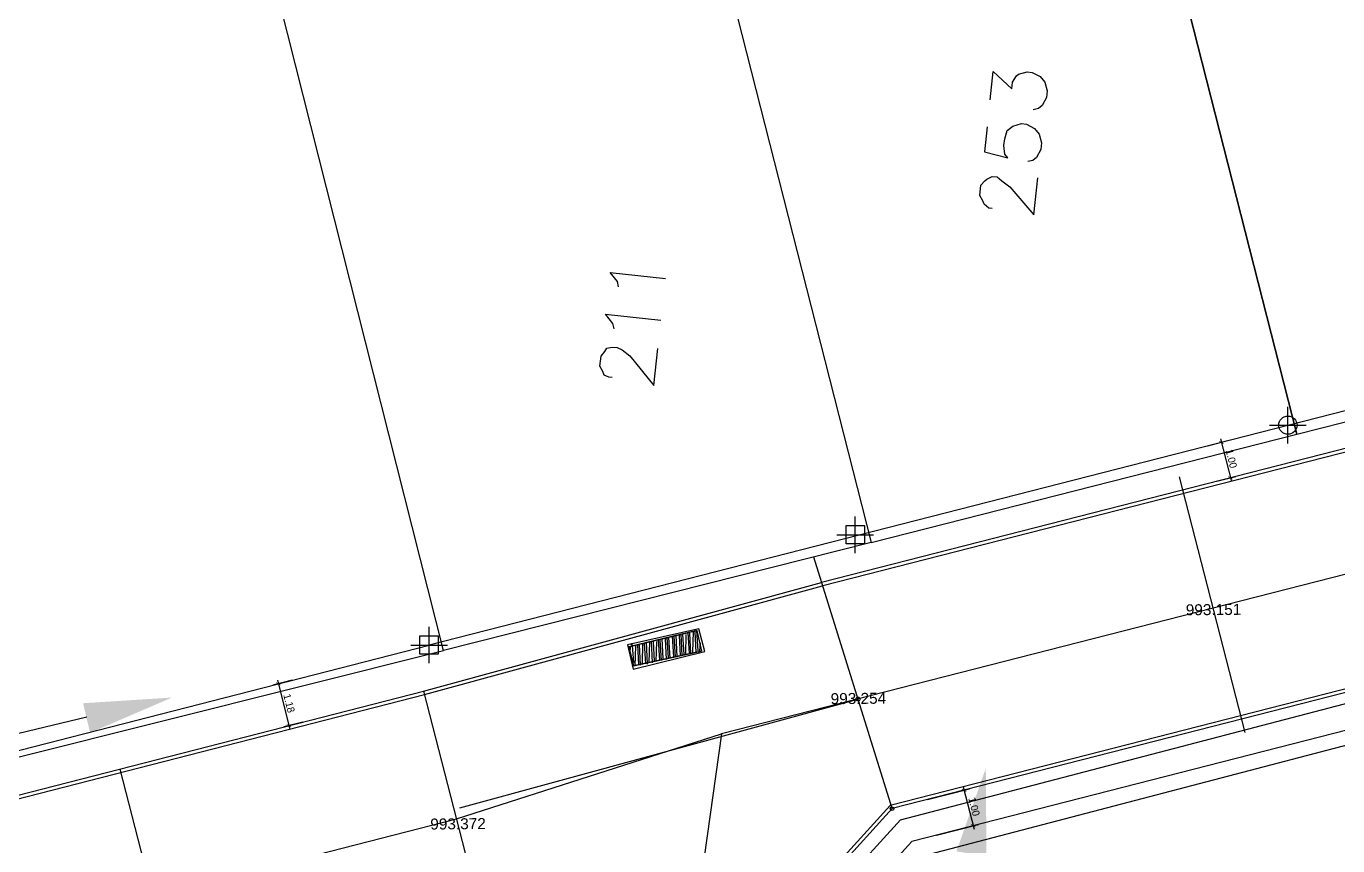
# Model space of a CAD drawing. Header units: metres. Extents: x -977055 to 805873, y -1033982 to 242021.
# Drawn here: x 954.95 to 990.73, y 1132.57 to 1154.95 of the extents above; entities that cross this region are included whole.
import ezdxf

# ---------------------------------------------------------------- set-up
doc = ezdxf.new("R2010")
doc.units = ezdxf.units.M
doc.header["$PDMODE"] = 32
doc.header["$PDSIZE"] = 1.5
for name, color, linetype in [('12-CONDICIONES EXISTENTES', 2, 'Continuous'), ('C-ROAD-PROF-TEXT', 11, 'Continuous'), ('LOTE 243', 6, 'Continuous'), ('PUNTOS V', 4, 'Continuous'), ('V-NODE', 1, 'Continuous')]:
    doc.layers.add(name, color=color, linetype=linetype)
for name, color, linetype, true_color in [('PDF2_area escolar', 7, 'Continuous', 0x989898), ('PDF_Geometry', 7, 'Continuous', 0x797979), ('PDF_Solid Fills', 7, 'Continuous', 0x797979)]:
    doc.layers.add(name, color=color, linetype=linetype, true_color=true_color)
doc.styles.add('CITY2', font='stylu.ttf', dxfattribs={"height": 0.2})
doc.styles.get("Standard").update_dxf_attribs({"font": 'arial.ttf'})
doc.dimstyles.new('COTAS2', dxfattribs={"dimtxt": 0.02, "dimasz": 0.1, "dimexe": 0.15, "dimexo": 0.08, "dimgap": 0.05, "dimtad": 1, "dimzin": 0, "dimdsep": 46, "dimtxsty": 'CITY2', "dimblk": 'ARCHTICK', "dimcen": 1, "dimdle": 0.1, "dimclrd": 1, "dimclre": 1, "dimclrt": 2, "dimadec": 0, "dimazin": 0, "dimtfac": 1, "dimtofl": 0, "dimtmove": 0, "dimatfit": 3, "dimldrblk": 'ARCHTICK', "dimfxl": 0.18, "dimtolj": 1, "dimtzin": 0, "dimarcsym": 0})

# ---------------------------------------------------------------- blocks, each defined once
blk = doc.blocks.new('*U2498')
at = {"color": 0, "linetype": 'ByBlock', "lineweight": -2, "transparency": 16777216}
for p, q in [((0, -1), (0, 1)), ((-1, 0), (1, 0))]:
    blk.add_line(p, q, dxfattribs=at)
blk.add_lwpolyline([(-0.5, -0.5), (-0.5, 0.5), (0.5, 0.5), (0.5, -0.5)], close=True, dxfattribs=at)
blk = doc.blocks.new('*U2768', base_point=(965.945, 1138.055, 994.534))
at = {"layer": 'V-NODE', "color": 130, "lineweight": -2, "xscale": 0.5, "yscale": 0.5, "zscale": 0.5}
blk.add_blockref('*U2498', (965.945, 1138.055, 994.534), dxfattribs=at)
blk = doc.blocks.new('*U2771', base_point=(977.571, 1141.066, 994.524))
at = {"layer": 'V-NODE', "color": 130, "lineweight": -2, "xscale": 0.5, "yscale": 0.5, "zscale": 0.5}
blk.add_blockref('*U2498', (977.571, 1141.066, 994.524), dxfattribs=at)
blk = doc.blocks.new('base')
at = {"layer": 'PDF_Geometry', "lineweight": 25, "extrusion": (-0.000787417, 0.063364, 0.99799), "elevation": 0.026}
for points in [[(-314.355, -197.288), (-299.601, -195.681), (-292.744, -194.188), (-282.663, -192.111), (-274.476, -190.361), (-258.037, -185.154), (-248.029, -180.61), (-240.539, -177.71), (-228.643, -174.042), (-222.733, -172.714), (-217.384, -171.04), (-209.935, -169.248), (-202.16, -164.759), (-196.196, -160.284), (-195.073, -159.817), (-178.095, -157.457), (-154.298, -156.614), (-136.667, -154.611), (-124.436, -153.164), (-118.066, -151.474), (-100.79, -146.646), (-80.955, -140.967), (-73.385, -139.328), (-61.694, -135.822), (-40.504, -131.604), (-37.727, -130.872), (-17.661, -129.441), (1.311, -127.461), (21.092, -124.929), (41.006, -122.83), (47.376, -123.458), (63.592, -123.186), (81.402, -124.312), (85.639, -96.072), (88.705, -66.393), (92.811, -40.781), (97.16, -22.386), (100.596, -1.562), (102.483, 8.32), (109.691, 37.361), (117.528, 76.62), (126.217, 115.638), (131.513, 149.592), (134.682, 173.973), (136.916, 195.591), (139.956, 229.678), (141.558, 250.676), (142.614, 271.37), (143.252, 283.21), (147.066, 312.938), (152.58, 355.631), (153.554, 396.042), (150.869, 418.02), (151.777, 438.639), (150.959, 458.028), (151.777, 438.639), (150.869, 418.02), (153.554, 396.042), (152.58, 355.631), (147.066, 312.938), (143.252, 283.21), (142.614, 271.37), (141.558, 250.676), (139.956, 229.678), (136.916, 195.591), (134.682, 173.973), (131.513, 149.592), (126.217, 115.638), (117.528, 76.62), (109.691, 37.361), (102.483, 8.32), (100.596, -1.562), (97.16, -22.386), (92.811, -40.781), (88.705, -66.393), (85.639, -96.072), (81.402, -124.312), (63.592, -123.186), (47.376, -123.458), (41.006, -122.83), (21.092, -124.929), (1.311, -127.461), (-17.661, -129.441), (-37.727, -130.872), (-40.504, -131.604), (-61.694, -135.822), (-73.385, -139.328), (-80.955, -140.967), (-100.79, -146.646), (-118.066, -151.474), (-124.436, -153.164), (-136.667, -154.611), (-154.298, -156.614), (-178.095, -157.457), (-195.073, -159.817), (-196.196, -160.284), (-202.16, -164.759), (-209.935, -169.248), (-217.384, -171.04), (-222.733, -172.714), (-228.643, -174.042), (-240.539, -177.71), (-248.029, -180.61), (-258.037, -185.154), (-274.476, -190.361), (-282.663, -192.111), (-292.744, -194.188), (-299.601, -195.681), (-314.355, -197.288), (-312.178, -178.446), (-309.146, -157.898), (-306.876, -132.899), (-305.823, -118.002), (-298.643, -78.802), (-291.055, -45.077), (-282.252, -15.116), (-275.645, 10.473), (-270.319, 33.898), (-263.825, 63.164), (-258.15, 86.408), (-284.424, 123.888)], [(-100.205, -135.633), (-100.299, -136.41), (-100.798, -135.933), (-100.82, -136.116), (-100.934, -136.288), (-100.985, -136.328), (-101.224, -136.392), (-101.361, -136.375), (-101.579, -136.256), (-101.7, -136.103), (-101.763, -135.863), (-101.741, -135.68), (-101.622, -135.463), (-101.52, -135.382), (-101.377, -135.353)], [(-100.117, -134.902), (-100.035, -134.216), (-100.664, -134.048), (-100.583, -134.15), (-100.565, -134.384), (-100.587, -134.567), (-100.66, -134.79), (-100.814, -134.911), (-101.054, -134.975), (-101.191, -134.958), (-101.408, -134.839), (-101.529, -134.686), (-101.593, -134.446), (-101.571, -134.263), (-101.452, -134.046), (-101.349, -133.965), (-101.207, -133.936)], [(-100.219, -132.664), (-100.127, -132.675), (-100.001, -132.783), (-99.966, -132.88), (-99.892, -133.028), (-99.925, -133.302), (-100.033, -133.428), (-100.084, -133.469), (-100.232, -133.543), (-100.369, -133.527), (-100.495, -133.419), (-100.707, -133.254), (-101.356, -132.481), (-101.477, -133.486)], [(-90.006, -130.648), (-89.977, -130.791), (-89.776, -131.047), (-91.284, -130.865)], [(-89.868, -129.506), (-89.839, -129.648), (-89.638, -129.904), (-91.147, -129.723)], [(-89.8, -128.169), (-89.709, -128.18), (-89.577, -128.242), (-89.542, -128.339), (-89.468, -128.488), (-89.501, -128.762), (-89.609, -128.888), (-89.665, -128.974), (-89.808, -129.003), (-89.945, -128.986), (-90.077, -128.924), (-90.289, -128.76), (-90.932, -127.94), (-91.053, -128.946)], [(-92.049, -120.664), (-92.024, -121.224), (-90.164, -120.799), (-90.286, -120.274), (-92.141, -120.653)], [(-91.616, -120.531), (-91.596, -121.136)], [(-91.667, -120.571), (-91.642, -121.131)], [(-91.81, -120.601), (-91.784, -121.16)], [(-91.855, -120.595), (-91.83, -121.155)], [(-91.907, -120.635), (-91.927, -121.189)], [(-91.998, -120.624), (-91.973, -121.184)], [(-90.193, -120.656), (-90.21, -120.793)], [(-90.297, -120.365), (-90.261, -120.833)], [(-90.332, -120.268), (-90.353, -120.822)], [(-90.429, -120.303), (-90.404, -120.863)], [(-90.475, -120.298), (-90.449, -120.857)], [(-90.526, -120.338), (-90.546, -120.892)], [(-90.617, -120.327), (-90.592, -120.886)], [(-90.663, -120.321), (-90.643, -120.927)], [(-90.714, -120.362), (-90.735, -120.916)], [(-90.806, -120.35), (-90.786, -120.956)], [(-90.857, -120.391), (-90.832, -120.95)], [(-90.903, -120.385), (-90.923, -120.939)], [(-91, -120.42), (-90.974, -120.979)], [(-91.045, -120.414), (-91.02, -120.974)], [(-91.097, -120.455), (-91.071, -121.014)], [(-91.188, -120.444), (-91.163, -121.003)], [(-91.239, -120.484), (-91.214, -121.043)], [(-91.285, -120.478), (-91.26, -121.038)], [(-91.382, -120.513), (-91.356, -121.072)], [(-91.427, -120.507), (-91.402, -121.067)], [(-91.473, -120.502), (-91.453, -121.107)], [(-91.57, -120.537), (-91.545, -121.096)], [(-91.713, -120.566), (-91.733, -121.12)], [(-92.095, -120.659), (-92.122, -120.887)], [(-96.629, -111.72), (-96.968, -113.765), (-98.088, -114.975), (-118.166, -119.976)], [(-75.348, -119.06), (-70.676, -118), (-68.719, -117.54)]]:
    blk.add_lwpolyline(points, dxfattribs=at)
for points in [[(-103.542, -146.778), (-108.458, -126.385), (-120.112, -129.201), (-115.108, -150.021)], [(-92.016, -143.483), (-96.804, -123.569), (-85.105, -120.759), (-80.45, -140.239), (-81.117, -140.391), (-92.016, -143.483), (-96.804, -123.569), (-108.458, -126.385), (-103.542, -146.778)], [(-68.785, -137.332), (-73.457, -117.989), (-85.105, -120.759), (-80.45, -140.239), (-73.501, -138.758)], [(-138.576, -126.188), (-140.244, -124.642), (-124.468, -22.95), (-122.584, -21.554), (-84.121, -27.533), (-82.771, -29.411), (-95.915, -114.263), (-97.512, -115.972)], [(-92.075, -121.264), (-90.124, -120.85), (-90.275, -120.183), (-92.232, -120.642)], [(-90.286, -120.274), (-90.164, -120.799), (-92.024, -121.224), (-92.141, -120.653)]]:
    blk.add_lwpolyline(points, close=True, dxfattribs=at)
at = {"layer": 'PDF_Geometry', "color": 2, "lineweight": 40, "extrusion": (-0.000787417, 0.063364, 0.99799), "elevation": 0.026}
blk.add_lwpolyline([(-90.261, -120.833), (-90.221, -120.885)], dxfattribs=at)
blk = doc.blocks.new('*U3056')
at = {"color": 0, "linetype": 'ByBlock', "lineweight": -2, "transparency": 16777216}
for p, q in [((0, -1), (0, 1)), ((-1, 0), (1, 0))]:
    blk.add_line(p, q, dxfattribs=at)
blk.add_circle((0, 0), 0.5, dxfattribs=at)
blk = doc.blocks.new('*U3221', base_point=(989.372, 1144.056, 994.449))
at = {"layer": 'V-NODE', "color": 90, "lineweight": -2, "xscale": 0.5, "yscale": 0.5, "zscale": 0.5}
blk.add_blockref('*U3056', (989.372, 1144.056, 994.449), dxfattribs=at)
blk = doc.blocks.new('_ArchTick')
at = {"color": 0, "linetype": 'ByBlock', "const_width": 0.15}
blk.add_lwpolyline([(-0.5, -0.5), (0.5, 0.5)], dxfattribs=at)
blk = doc.blocks.new('*D3582')
at = {"layer": 'Defpoints', "color": 0, "transparency": 16777216}
for p in [(962.282, 1137.115, 994.772), (962.122, 1135.855), (962.576, 1135.972, 994.772)]:
    blk.add_point(p, dxfattribs=at)
at = {"layer": 'PUNTOS V', "color": 1, "linetype": 'Continuous', "lineweight": -2, "transparency": 16777216}
for p, q in [((962.205, 1137.095), (961.683, 1136.961)), ((962.498, 1135.952), (961.976, 1135.818))]:
    blk.add_line(p, q, dxfattribs=at)
at = {"layer": 'PUNTOS V', "color": 1, "lineweight": -2, "transparency": 16777216}
blk.add_line((961.803, 1137.095), (962.146, 1135.758), dxfattribs=at)
at = {"layer": 'PUNTOS V', "color": 1, "lineweight": -2, "transparency": 16777216, "xscale": 0.1, "yscale": 0.1, "zscale": 0.1}
for p, rotation in [((961.828, 1136.998), 104.4012118177136), ((962.122, 1135.855), 284.4012118177137)]:
    blk.add_blockref('_ArchTick', p, dxfattribs=dict(at, rotation=rotation))
at = {"layer": 'PUNTOS V', "color": 2, "transparency": 16777216, "insert": (962.124, 1136.465), "char_height": 0.2, "attachment_point": 5, "rotation": 284.4012, "style": 'CITY2'}
blk.add_mtext('\\A1;1.18', dxfattribs=at)
blk = doc.blocks.new('*D3583')
at = {"layer": 'Defpoints', "color": 0, "transparency": 16777216}
for p in [(979.463, 1133.815, 994.107), (979.711, 1132.846, 994.107), (980.787, 1133.122)]:
    blk.add_point(p, dxfattribs=at)
at = {"layer": 'PUNTOS V', "color": 1, "linetype": 'Continuous', "lineweight": -2, "transparency": 16777216}
for p, q in [((979.54, 1133.834), (980.684, 1134.128)), ((979.789, 1132.866), (980.933, 1133.159))]:
    blk.add_line(p, q, dxfattribs=at)
at = {"layer": 'PUNTOS V', "color": 1, "lineweight": -2, "transparency": 16777216}
blk.add_line((980.514, 1134.187), (980.812, 1133.025), dxfattribs=at)
at = {"layer": 'PUNTOS V', "color": 1, "lineweight": -2, "transparency": 16777216, "xscale": 0.1, "yscale": 0.1, "zscale": 0.1}
for p, rotation in [((980.539, 1134.091), 104.383506605586), ((980.787, 1133.122), 284.383506605586)]:
    blk.add_blockref('_ArchTick', p, dxfattribs=dict(at, rotation=rotation))
at = {"layer": 'PUNTOS V', "color": 2, "transparency": 16777216, "insert": (980.812, 1133.644), "char_height": 0.2, "attachment_point": 5, "rotation": 284.3835, "style": 'CITY2'}
blk.add_mtext('\\A1;1.00', dxfattribs=at)
blk = doc.blocks.new('*D3584')
at = {"layer": 'Defpoints', "color": 0, "transparency": 16777216}
for p in [(987.111, 1143.473, 994.107), (987.359, 1142.504, 994.107), (987.805, 1142.618)]:
    blk.add_point(p, dxfattribs=at)
at = {"layer": 'PUNTOS V', "color": 1, "linetype": 'Continuous', "lineweight": -2, "transparency": 16777216}
for p, q in [((987.188, 1143.492), (987.702, 1143.624)), ((987.436, 1142.524), (987.95, 1142.655))]:
    blk.add_line(p, q, dxfattribs=at)
at = {"layer": 'PUNTOS V', "color": 1, "lineweight": -2, "transparency": 16777216}
blk.add_line((987.532, 1143.684), (987.83, 1142.521), dxfattribs=at)
at = {"layer": 'PUNTOS V', "color": 1, "lineweight": -2, "transparency": 16777216, "xscale": 0.1, "yscale": 0.1, "zscale": 0.1}
for p, rotation in [((987.557, 1143.587), 104.3572041720059), ((987.805, 1142.618), 284.3572041720059)]:
    blk.add_blockref('_ArchTick', p, dxfattribs=dict(at, rotation=rotation))
at = {"layer": 'PUNTOS V', "color": 2, "transparency": 16777216, "insert": (987.83, 1143.141), "char_height": 0.2, "attachment_point": 5, "rotation": 284.3572, "style": 'CITY2'}
blk.add_mtext('\\A1;1.00', dxfattribs=at)

msp = doc.modelspace()

# ---------------------------------------------------------------- linework, layer by layer
at = {"color": 1, "elevation": 995.067}
for points in [[(965.79461, 1136.7981), (976.65282, 1139.76354)], [(965.82096, 1136.70164), (976.67917, 1139.66707)], [(966.78254, 1133.61343), (977.64076, 1136.57887)], [(966.68997, 1133.31122), (973.92391, 1135.62769)]]:
    msp.add_lwpolyline(points, dxfattribs=at)
at = {"color": 1}
msp.add_circle((977.64412, 1136.57992, 994.107), 0.05287, dxfattribs=at)
at = {"layer": '12-CONDICIONES EXISTENTES', "color": 1, "elevation": 994.665}
msp.add_lwpolyline([(973.92391, 1135.62769), (961.42901, 1046.66931)], dxfattribs=at)
at = {"layer": 'LOTE 243', "color": 2}
for points, elevation in [([(1012.86861, 1149.03335), (976.65282, 1139.76354)], 994.107), ([(1012.89341, 1148.93647), (976.68259, 1139.66794)], 994.107), ([(1013.69434, 1145.80735), (973.92391, 1135.62769)], 994.107), ([(1019.49015, 1144.16316), (978.52199, 1133.67694)], 994.107), ([(1019.58443, 1144.08407), (978.57588, 1133.58751)], 994.107), ([(1019.8324, 1143.1153), (979.11481, 1132.69321)], 994.107), ([(919.06471, 1124.79885), (965.79461, 1136.7981)], 994.772), ([(919.08108, 1124.69981), (965.81948, 1136.70124)], 994.772), ([(919.65427, 1121.23345), (966.68997, 1133.31122)], 994.772)]:
    msp.add_lwpolyline(points, dxfattribs=dict(at, elevation=elevation))
at = {"layer": 'PDF_Solid Fills', "transparency": 33554559, "extrusion": (-0.000787417, 0.063364, 0.99799)}
for points in [[(-970.55143, -1059.40177, 1060.76006), (-972.97778, -1059.52678, 1060.76006), (-970.73206, -1058.5917, 1060.76006)], [(-994.32594, -1055.05356, 1060.76006), (-995.15527, -1057.31856, 1060.76006), (-995.14316, -1054.90873, 1060.76006)]]:
    msp.add_solid(points, dxfattribs=at)
at = {"layer": 'PUNTOS V', "color": 1}
for points, elevation in [([(1024.247, 1152.978), (965.945, 1138.055)], 994.107), ([(986.40936, 1142.64275), (988.19472, 1135.66762)], 994.107), ([(978.57588, 1133.58751), (976.43705, 1140.45651)], 994.107), ([(917.8698, 1125.7103), (965.945, 1138.055)], 994.772), ([(965.79461, 1136.7981), (967.58533, 1129.82434)], 995.067), ([(957.50358, 1134.66914), (959.2943, 1127.69538)], 995.067), ([(977.00002, 1131.99893), (978.52199, 1133.67694)], 994.78236), ([(977.09476, 1131.95454), (978.57588, 1133.58751)], 994.78236), ([(978.04222, 1131.51066), (979.11481, 1132.69321)], 994.78236)]:
    msp.add_lwpolyline(points, dxfattribs=dict(at, elevation=elevation))
msp.add_circle((978.57588, 1133.58751, 995.067), 0.05, dxfattribs=at)

# ---------------------------------------------------------------- block references
at = {"layer": 'PDF2_area escolar'}
msp.add_blockref('base', (882.736, 1016.336, 999.038), dxfattribs=at)
at = {"layer": 'V-NODE'}
for name, p in [('*U3221', (989.372, 1144.056, 994.449)), ('*U2771', (977.571, 1141.066, 994.524)), ('*U2768', (965.945, 1138.055, 994.534))]:
    msp.add_blockref(name, p, dxfattribs=at)

# ---------------------------------------------------------------- texts
at = {"layer": 'C-ROAD-PROF-TEXT', "color": 11, "linetype": 'Continuous', "lineweight": -3, "char_height": 0.3, "attachment_point": 8, "rotation": 0.571108}
for s, insert in [('{\\C2;993.151}', (987.3455, 1138.8678, 994.107)), ('{\\C2;993.254}', (977.6571, 1136.44269, 994.107)), ('{\\C2;993.372}', (966.73469, 1133.01986, 995.067))]:
    msp.add_mtext(s, dxfattribs=dict(at, insert=insert))

# ---------------------------------------------------------------- dimensions: what is measured, and where the dimension line sits
at = {"layer": 'PUNTOS V', "color": 1}
for p1, p2, distance, picture, middle in [((987.11068, 1143.47258, 994.107), (987.35865, 1142.50381, 994.107), 0.46072, '*D3584', (987.82979, 1143.14052)), ((962.28243, 1137.11453, 994.772), (962.57591, 1135.97161, 994.772), -0.46902, '*D3582', (962.1235, 1136.46458)), ((979.46274, 1133.81451, 994.107), (979.71115, 1132.84585, 994.107), 1.1111, '*D3583', (980.81199, 1133.64434))]:
    dim = msp.add_aligned_dim(p1=p1, p2=p2, distance=distance, dimstyle='COTAS2', dxfattribs=at)
    dim.commit()
    dim.dimension.update_dxf_attribs({"geometry": picture, "text_midpoint": middle})

doc.saveas('drawing.dxf')
